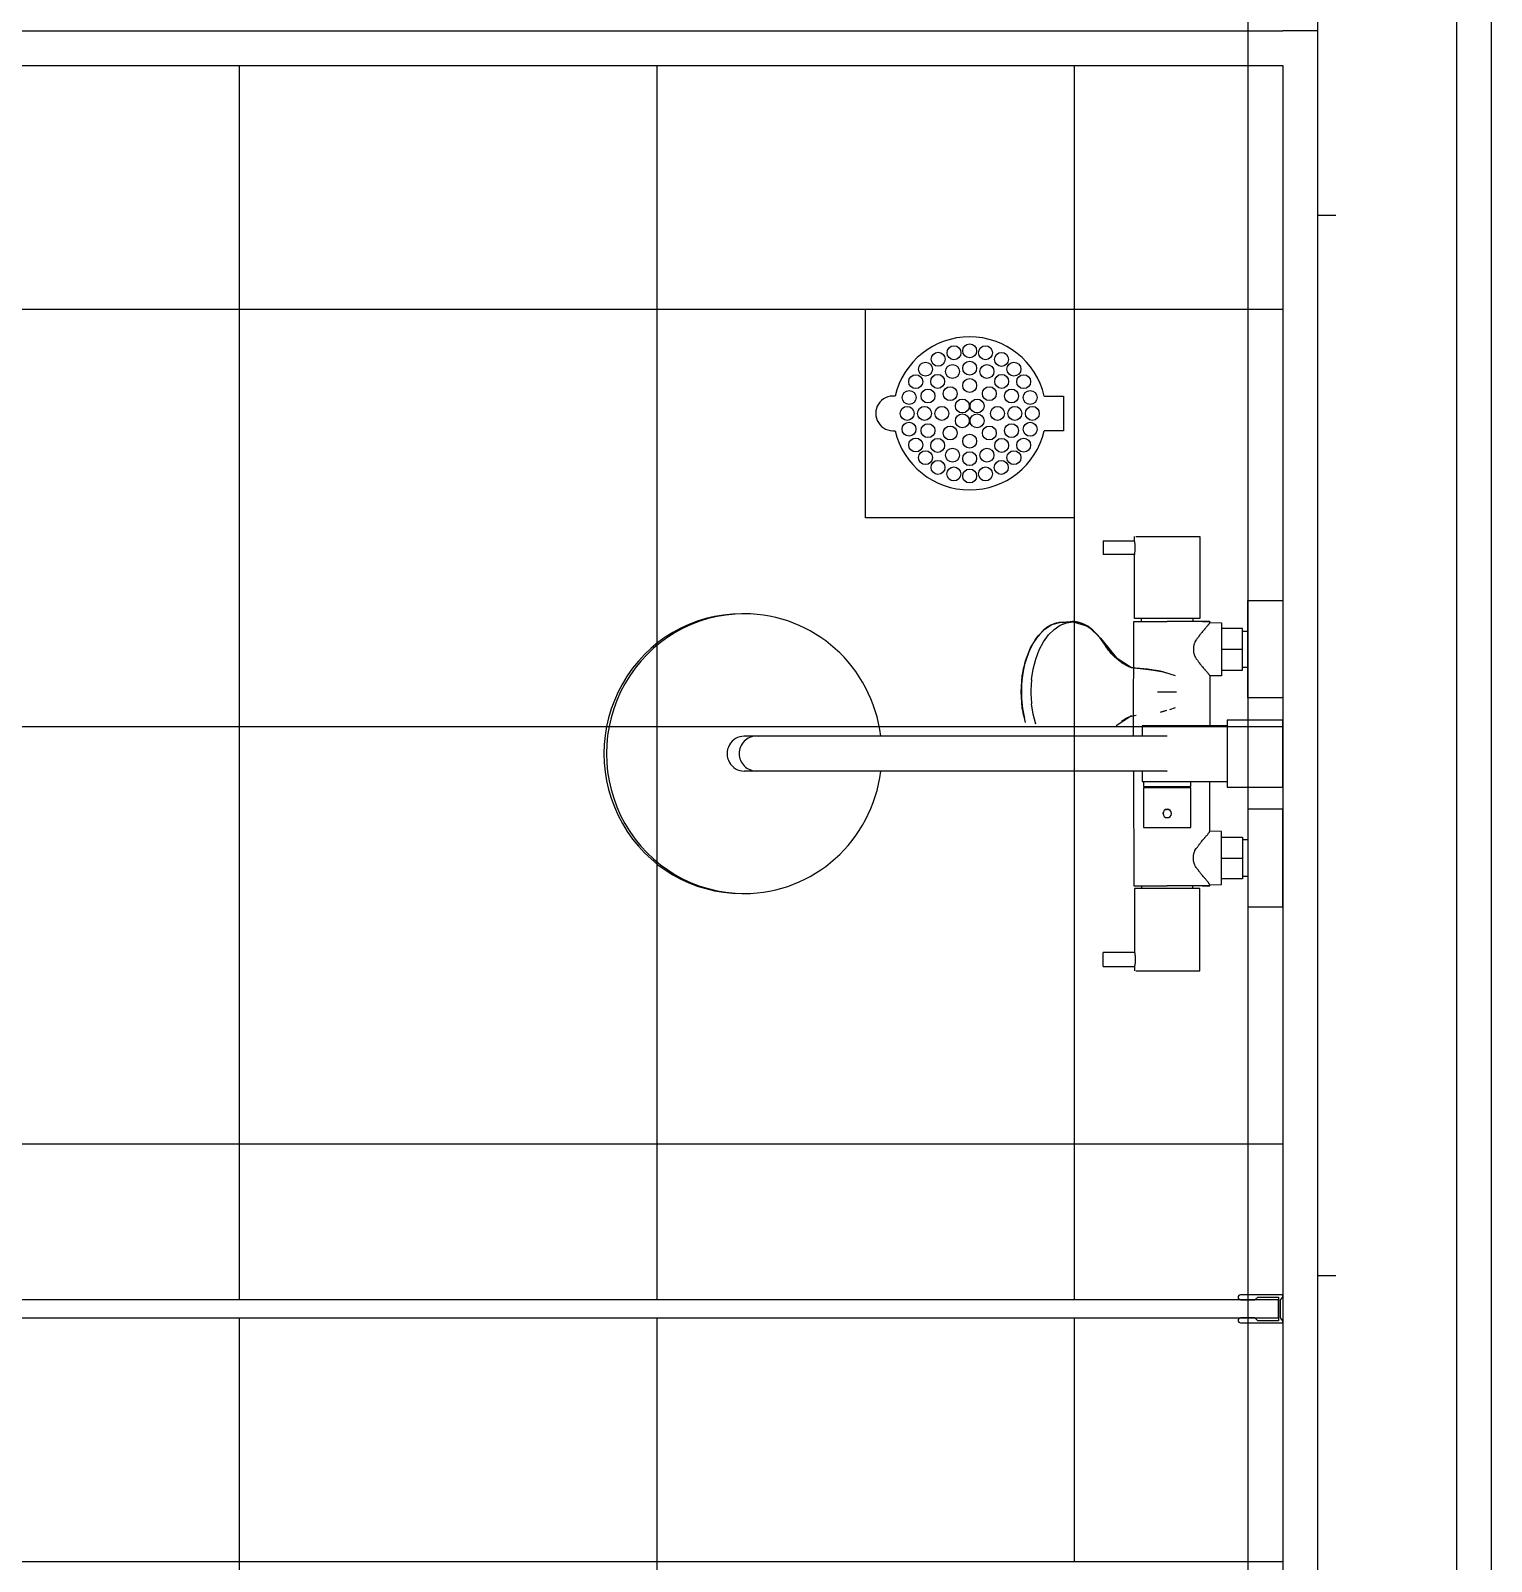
# Model space of a CAD drawing. Header units: millimetres. Extents: x -145636 to 131102, y -135903 to -7470.
# Drawn here: x 26745 to 27795, y -19423 to -18323 of the extents above; entities that cross this region are included whole.
import ezdxf

# ---------------------------------------------------------------- set-up
doc = ezdxf.new("R2010")
doc.units = ezdxf.units.MM
doc.layers.add('M_ARCHI', color=8, linetype='Continuous')

# ---------------------------------------------------------------- blocks, each defined once
blk = doc.blocks.new('RF Archi 21.10.2024')
at = {"layer": 'M_ARCHI', "color": 8}
for p, q in [((-138786, -25375.2), (-138786, -138101)), ((-138636, -33978.5), (-138636, -41228.5)), ((-138636, -33978.5), (-138636, -41228.5)), ((-138611, -41228.5), (-138611, -33978.5)), ((-138736, -34628.5), (-138736, -34728.5)), ((-138736, -34628.5), (-138736, -34728.5)), ((-140711, -34728.5), (-138761, -34728.5)), ((-138736, -34728.5), (-138761, -34728.5)), ((-138736, -34728.5), (-138736, -38053.5)), ((-140711, -34753.5), (-138761, -34753.5)), ((-138761, -34753.5), (-138761, -38053.5)), ((-139061, -35078.5), (-139061, -34928.5)), ((-139061, -34928.5), (-138911, -34928.5)), ((-139061, -35078.5), (-139061, -34928.5)), ((-139061, -34928.5), (-138911, -34928.5)), ((-138911, -34928.5), (-138911, -35078.5)), ((-138911, -34928.5), (-138911, -35078.5)), ((-138932.4, -34991), (-138918.5, -34991)), ((-138918.5, -34991), (-138918.5, -35016)), ((-138918.5, -35016), (-138932.4, -35016)), ((-138911, -35078.5), (-139061, -35078.5)), ((-138911, -35078.5), (-139061, -35078.5)), ((-138890, -35095), (-138890, -35105)), ((-138890, -35095.1), (-138890, -35095)), ((-138890, -35095), (-138890, -35095.1)), ((-138890, -35095.1), (-138890, -35095)), ((-138890, -35095), (-138867.5, -35095)), ((-138867.5, -35095), (-138867.5, -35092)), ((-138866.7, -35092), (-138844, -35092)), ((-138844, -35092), (-138820.5, -35092)), ((-138820.5, -35092), (-138820.5, -35151)), ((-138890, -35105), (-138890, -35104.8)), ((-138890, -35104.8), (-138890, -35105)), ((-138890, -35105), (-138890, -35104.8)), ((-138867.5, -35105), (-138890, -35105)), ((-138867.5, -35151), (-138867.5, -35105)), ((-138786, -35208), (-138786, -35138)), ((-138786, -35138), (-138761, -35138)), ((-138761, -35138), (-138761, -35208)), ((-139148.1, -35147.5), (-139149.9, -35147.5)), ((-138932.4, -35158.8), (-138926.9, -35155.3)), ((-138926.9, -35155.3), (-138920.6, -35153.6)), ((-138925.3, -35158.7), (-138920.9, -35155.7)), ((-138920.9, -35155.7), (-138916.4, -35153.9)), ((-138920.6, -35153.6), (-138920.3, -35153.5)), ((-138920.3, -35153.5), (-138912.8, -35153)), ((-138918.7, -35153.5), (-138917.4, -35153.4)), ((-138917.4, -35153.4), (-138916.1, -35153.2)), ((-138916.4, -35153.9), (-138911.7, -35153.3)), ((-138916.1, -35153.2), (-138914.8, -35153.2)), ((-138914.8, -35153.2), (-138913.5, -35153.1)), ((-138913.5, -35153.1), (-138912.2, -35153)), ((-138912.2, -35153), (-138907.9, -35153.5)), ((-138911.7, -35153.3), (-138900.7, -35156.7)), ((-138907.9, -35153.5), (-138903.8, -35154.9)), ((-138903.8, -35154.9), (-138898, -35158.7)), ((-138868.3, -35235.5), (-138868, -35153)), ((-138868, -35153), (-138844, -35153)), ((-138844, -35151), (-138867.5, -35151)), ((-138862.5, -35153), (-138862.5, -35151)), ((-138820.5, -35151), (-138844, -35151)), ((-138825.5, -35151), (-138825.5, -35153)), ((-138813.5, -35153), (-138813.5, -35153.8)), ((-138813.5, -35153.8), (-138805, -35154)), ((-138805, -35154), (-138805, -35192)), ((-138942.3, -35171.9), (-138937.6, -35164.3)), ((-138938.9, -35166.2), (-138936.7, -35163.4)), ((-138937.6, -35164.3), (-138932.4, -35158.8)), ((-138936.7, -35163.4), (-138932.9, -35159.4)), ((-138932.9, -35167.7), (-138929.3, -35162.7)), ((-138929.3, -35162.7), (-138925.3, -35158.7)), ((-138900.7, -35156.7), (-138891.9, -35165)), ((-138898, -35158.7), (-138891.9, -35165)), ((-138891.9, -35165), (-138890.8, -35166.5)), ((-138891.9, -35165), (-138886, -35172.7)), ((-138890.8, -35166.5), (-138880.8, -35179)), ((-138790, -35158), (-138805, -35158)), ((-138790, -35173), (-138790, -35158)), ((-138790, -35160), (-138786, -35160)), ((-138946.2, -35182.3), (-138943.3, -35174.3)), ((-138945.9, -35181.2), (-138942.3, -35171.9)), ((-138943.3, -35174.3), (-138941.2, -35170)), ((-138938.5, -35180.1), (-138936, -35173.5)), ((-138936, -35173.5), (-138932.9, -35167.7)), ((-138886, -35172.7), (-138884.6, -35174.5)), ((-138884.6, -35174.5), (-138882.8, -35176.7)), ((-138882.8, -35176.7), (-138881.3, -35178.3)), ((-138805, -35173), (-138790, -35173)), ((-138790, -35188), (-138790, -35173)), ((-138949.1, -35203.5), (-138947.6, -35188.1)), ((-138948.3, -35192), (-138945.9, -35181.2)), ((-138947.6, -35188.1), (-138946.9, -35185.1)), ((-138941.5, -35194.8), (-138940.3, -35187.2)), ((-138940.3, -35187.2), (-138938.5, -35180.1)), ((-138881.3, -35178.3), (-138877.6, -35181.7)), ((-138880.8, -35179), (-138869.6, -35186.1)), ((-138877.6, -35181.7), (-138876.8, -35182.3)), ((-138876.8, -35182.3), (-138875.4, -35183.3)), ((-138875.4, -35183.3), (-138871.6, -35185.3)), ((-138871.6, -35185.3), (-138867.7, -35186.4)), ((-138869.6, -35186.1), (-138861.3, -35187.1)), ((-138867.7, -35186.4), (-138858.2, -35187.4)), ((-138861.3, -35187.1), (-138855.5, -35187.7)), ((-138858.2, -35187.4), (-138846.8, -35189.2)), ((-138855.5, -35187.7), (-138851.3, -35188.3)), ((-138851.3, -35188.3), (-138848.2, -35188.9)), ((-138848.2, -35188.9), (-138846, -35189.4)), ((-138805, -35188), (-138790, -35188)), ((-138786, -35186), (-138790, -35186)), ((-138949.1, -35203.5), (-138948.3, -35192)), ((-138846.8, -35189.2), (-138838.4, -35191.9)), ((-138846, -35189.4), (-138844.6, -35189.9)), ((-138805, -35192), (-138813.5, -35192.2)), ((-138813.5, -35192.2), (-138813.5, -35228.1)), ((-138947.6, -35218.8), (-138949.1, -35203.5)), ((-138948.3, -35215), (-138949.1, -35203.5)), ((-138850.9, -35203.5), (-138850.8, -35203.5)), ((-138850.8, -35203.5), (-138842.2, -35203.5)), ((-138842.2, -35203.5), (-138837.4, -35203.5)), ((-138761, -35208), (-138786, -35208)), ((-138945.9, -35225.7), (-138948.3, -35215)), ((-138946.9, -35221.9), (-138947.6, -35218.8)), ((-138940.3, -35219.7), (-138941.5, -35212.2)), ((-138938.5, -35226.8), (-138940.3, -35219.7)), ((-138869.6, -35220.9), (-138880.8, -35227.9)), ((-138873.6, -35222.6), (-138870.8, -35221.3)), ((-138870.8, -35221.3), (-138866.4, -35220.3)), ((-138846, -35217.5), (-138848.2, -35218.1)), ((-138844.6, -35217), (-138846, -35217.5)), ((-138838.4, -35215), (-138842.4, -35216.5)), ((-138876.8, -35224.6), (-138873.6, -35222.6)), ((-138801, -35228), (-138862, -35228)), ((-138862, -35228), (-138862, -35235.4)), ((-138801, -35224), (-138801, -35272)), ((-138761, -35224), (-138801, -35224)), ((-138761, -35272), (-138761, -35224)), ((-139139.4, -35235.5), (-139148.1, -35235.5)), ((-139138.8, -35235.5), (-139139.4, -35235.5)), ((-139139.4, -35235.5), (-139139.4, -35235.5)), ((-139138.2, -35235.5), (-139138.8, -35235.5)), ((-139137.5, -35235.5), (-139138.2, -35235.5)), ((-139136.7, -35235.5), (-139137.5, -35235.5)), ((-139135.9, -35235.5), (-139136.7, -35235.5)), ((-139134.9, -35235.5), (-139135.9, -35235.5)), ((-139133.9, -35235.5), (-139134.9, -35235.5)), ((-139132.9, -35235.5), (-139133.9, -35235.5)), ((-139131.7, -35235.5), (-139132.9, -35235.5)), ((-139130.5, -35235.5), (-139131.7, -35235.5)), ((-139129.3, -35235.5), (-139130.5, -35235.5)), ((-139127.9, -35235.5), (-139129.3, -35235.5)), ((-139126.6, -35235.5), (-139127.9, -35235.5)), ((-139125.1, -35235.5), (-139126.6, -35235.5)), ((-139123.6, -35235.5), (-139125.1, -35235.5)), ((-139122, -35235.5), (-139123.6, -35235.5)), ((-139120.4, -35235.5), (-139122, -35235.5)), ((-139118.8, -35235.5), (-139120.4, -35235.5)), ((-139117.1, -35235.5), (-139118.8, -35235.5)), ((-139115.3, -35235.5), (-139117.1, -35235.5)), ((-139113.5, -35235.5), (-139115.3, -35235.5)), ((-139111.7, -35235.5), (-139113.5, -35235.5)), ((-139109.8, -35235.5), (-139111.7, -35235.5)), ((-139108, -35235.5), (-139109.8, -35235.5)), ((-139106, -35235.5), (-139108, -35235.5)), ((-139104.1, -35235.5), (-139106, -35235.5)), ((-139102.1, -35235.5), (-139104.1, -35235.5)), ((-139100.1, -35235.5), (-139102.1, -35235.5)), ((-139098.1, -35235.5), (-139100.1, -35235.5)), ((-139096.1, -35235.5), (-139098.1, -35235.5)), ((-139094.1, -35235.5), (-139096.1, -35235.5)), ((-139092, -35235.5), (-139094.1, -35235.5)), ((-139090, -35235.5), (-139092, -35235.5)), ((-138894, -35235.5), (-139090, -35235.5)), ((-138893.5, -35235.5), (-138894, -35235.5)), ((-138891.5, -35235.5), (-138893.5, -35235.5)), ((-138889.5, -35235.5), (-138891.5, -35235.5)), ((-138887.5, -35235.5), (-138889.5, -35235.5)), ((-138885.5, -35235.5), (-138887.5, -35235.5)), ((-138883.5, -35235.5), (-138885.5, -35235.5)), ((-138881.6, -35235.5), (-138883.5, -35235.5)), ((-138879.7, -35235.5), (-138881.6, -35235.5)), ((-138877.8, -35235.5), (-138879.7, -35235.5)), ((-138875.9, -35235.5), (-138877.8, -35235.5)), ((-138874, -35235.5), (-138875.9, -35235.5)), ((-138872.2, -35235.5), (-138874, -35235.5)), ((-138870.4, -35235.5), (-138872.2, -35235.5)), ((-138868.7, -35235.5), (-138870.4, -35235.5)), ((-138867, -35235.5), (-138868.7, -35235.5)), ((-138865.3, -35235.5), (-138867, -35235.5)), ((-138863.7, -35235.5), (-138865.3, -35235.5)), ((-138862.1, -35235.5), (-138863.7, -35235.5)), ((-138860.6, -35235.5), (-138862.1, -35235.5)), ((-138859.2, -35235.5), (-138860.6, -35235.5)), ((-138857.8, -35235.5), (-138859.2, -35235.5)), ((-138856.4, -35235.5), (-138857.8, -35235.5)), ((-138855.1, -35235.5), (-138856.4, -35235.5)), ((-138853.9, -35235.5), (-138855.1, -35235.5)), ((-138852.7, -35235.5), (-138853.9, -35235.5)), ((-138851.6, -35235.5), (-138852.7, -35235.5)), ((-138850.6, -35235.5), (-138851.6, -35235.5)), ((-138849.7, -35235.5), (-138850.6, -35235.5)), ((-138848.8, -35235.5), (-138849.7, -35235.5)), ((-138848, -35235.5), (-138848.8, -35235.5)), ((-138847.2, -35235.5), (-138848, -35235.5)), ((-138846.5, -35235.5), (-138847.2, -35235.5)), ((-138846, -35235.5), (-138846.5, -35235.5)), ((-138845.4, -35235.5), (-138846, -35235.5)), ((-138845, -35235.5), (-138845.4, -35235.5)), ((-138844.6, -35235.5), (-138845, -35235.5)), ((-138844.4, -35235.5), (-138844.6, -35235.5)), ((-138844.2, -35235.5), (-138844.4, -35235.5)), ((-138844, -35235.5), (-138844.2, -35235.5)), ((-138844, -35235.5), (-138844, -35235.5)), ((-139139.4, -35260.5), (-139148.1, -35260.5)), ((-139138.9, -35260.5), (-139139.4, -35260.5)), ((-139138.3, -35260.5), (-139138.9, -35260.5)), ((-139137.6, -35260.5), (-139138.3, -35260.5)), ((-139136.8, -35260.5), (-139137.6, -35260.5)), ((-139136, -35260.5), (-139136.8, -35260.5)), ((-139135.1, -35260.5), (-139136, -35260.5)), ((-139134.1, -35260.5), (-139135.1, -35260.5)), ((-139133.1, -35260.5), (-139134.1, -35260.5)), ((-139131.9, -35260.5), (-139133.1, -35260.5)), ((-139130.7, -35260.5), (-139131.9, -35260.5)), ((-139129.5, -35260.5), (-139130.7, -35260.5)), ((-139128.2, -35260.5), (-139129.5, -35260.5)), ((-139126.8, -35260.5), (-139128.2, -35260.5)), ((-139125.3, -35260.5), (-139126.8, -35260.5)), ((-139123.8, -35260.5), (-139125.3, -35260.5)), ((-139122.3, -35260.5), (-139123.8, -35260.5)), ((-139120.7, -35260.5), (-139122.3, -35260.5)), ((-139119, -35260.5), (-139120.7, -35260.5)), ((-139117.3, -35260.5), (-139119, -35260.5)), ((-139115.6, -35260.5), (-139117.3, -35260.5)), ((-139113.8, -35260.5), (-139115.6, -35260.5)), ((-139112, -35260.5), (-139113.8, -35260.5)), ((-139110.1, -35260.5), (-139112, -35260.5)), ((-139108.3, -35260.5), (-139110.1, -35260.5)), ((-139106.3, -35260.5), (-139108.3, -35260.5)), ((-139104.4, -35260.5), (-139106.3, -35260.5)), ((-139102.4, -35260.5), (-139104.4, -35260.5)), ((-139100.4, -35260.5), (-139102.4, -35260.5)), ((-139098.4, -35260.5), (-139100.4, -35260.5)), ((-139096.4, -35260.5), (-139098.4, -35260.5)), ((-139094.4, -35260.5), (-139096.4, -35260.5)), ((-139092.4, -35260.5), (-139094.4, -35260.5)), ((-139090.3, -35260.5), (-139092.4, -35260.5)), ((-139090, -35260.5), (-139090.3, -35260.5)), ((-138894, -35260.5), (-139090, -35260.5)), ((-138892, -35260.5), (-138894, -35260.5)), ((-138890, -35260.5), (-138892, -35260.5)), ((-138888, -35260.5), (-138890, -35260.5)), ((-138886, -35260.5), (-138888, -35260.5)), ((-138884.1, -35260.5), (-138886, -35260.5)), ((-138882.1, -35260.5), (-138884.1, -35260.5)), ((-138880.2, -35260.5), (-138882.1, -35260.5)), ((-138878.3, -35260.5), (-138880.2, -35260.5)), ((-138876.4, -35260.5), (-138878.3, -35260.5)), ((-138874.5, -35260.5), (-138876.4, -35260.5)), ((-138872.7, -35260.5), (-138874.5, -35260.5)), ((-138870.9, -35260.5), (-138872.7, -35260.5)), ((-138869.2, -35260.5), (-138870.9, -35260.5)), ((-138867.4, -35260.5), (-138869.2, -35260.5)), ((-138868.3, -35260.5), (-138868, -35343)), ((-138865.8, -35260.5), (-138867.4, -35260.5)), ((-138864.1, -35260.5), (-138865.8, -35260.5)), ((-138862.6, -35260.5), (-138864.1, -35260.5)), ((-138861, -35260.5), (-138862.6, -35260.5)), ((-138862, -35260.6), (-138862, -35268)), ((-138859.6, -35260.5), (-138861, -35260.5)), ((-138858.1, -35260.5), (-138859.6, -35260.5)), ((-138856.8, -35260.5), (-138858.1, -35260.5)), ((-138855.5, -35260.5), (-138856.8, -35260.5)), ((-138854.2, -35260.5), (-138855.5, -35260.5)), ((-138853, -35260.5), (-138854.2, -35260.5)), ((-138851.9, -35260.5), (-138853, -35260.5)), ((-138850.9, -35260.5), (-138851.9, -35260.5)), ((-138849.9, -35260.5), (-138850.9, -35260.5)), ((-138849, -35260.5), (-138849.9, -35260.5)), ((-138848.2, -35260.5), (-138849, -35260.5)), ((-138847.4, -35260.5), (-138848.2, -35260.5)), ((-138846.7, -35260.5), (-138847.4, -35260.5)), ((-138846.1, -35260.5), (-138846.7, -35260.5)), ((-138845.6, -35260.5), (-138846.1, -35260.5)), ((-138845.1, -35260.5), (-138845.6, -35260.5)), ((-138844.7, -35260.5), (-138845.1, -35260.5)), ((-138844.4, -35260.5), (-138844.7, -35260.5)), ((-138844.4, -35260.5), (-138844.2, -35260.5)), ((-138844.2, -35260.5), (-138844.4, -35260.5)), ((-138844.2, -35260.5), (-138844.1, -35260.5)), ((-138844.1, -35260.5), (-138844.2, -35260.5)), ((-138844.1, -35260.5), (-138844, -35260.5)), ((-138844, -35260.5), (-138844.1, -35260.5)), ((-138862, -35268), (-138801, -35268)), ((-138861, -35268), (-138861, -35271.5)), ((-138861, -35271.5), (-138844, -35271.5)), ((-138844, -35272.5), (-138861, -35272.5)), ((-138861, -35272.5), (-138861, -35301)), ((-138859, -35271.5), (-138859, -35272.5)), ((-138844, -35271.5), (-138827, -35271.5)), ((-138827, -35272.5), (-138844, -35272.5)), ((-138829, -35272.5), (-138829, -35271.5)), ((-138827, -35271.5), (-138827, -35268)), ((-138827, -35301), (-138827, -35272.5)), ((-138813.5, -35303.8), (-138813.5, -35267.8)), ((-138801, -35272), (-138761, -35272)), ((-138786, -35288), (-138786, -35358)), ((-138761, -35288), (-138786, -35288)), ((-138761, -35358), (-138761, -35288)), ((-138861, -35301), (-138844, -35301)), ((-138844, -35301), (-138827, -35301)), ((-138805, -35304), (-138813.5, -35303.8)), ((-138805, -35342), (-138805, -35304)), ((-138805, -35308), (-138790, -35308)), ((-138790, -35308), (-138790, -35323)), ((-138786, -35310), (-138790, -35310)), ((-138805, -35323), (-138790, -35323)), ((-138790, -35323), (-138790, -35338)), ((-138868, -35343), (-138844, -35343)), ((-138862.5, -35343), (-138862.5, -35345)), ((-138825.5, -35345), (-138825.5, -35343)), ((-138813.5, -35342.2), (-138805, -35342)), ((-138813.5, -35343), (-138813.5, -35342.2)), ((-138790, -35338), (-138805, -35338)), ((-138790, -35336), (-138786, -35336)), ((-139149.9, -35348.5), (-139148.1, -35348.5)), ((-138844, -35345), (-138867.5, -35345)), ((-138867.5, -35345), (-138867.5, -35391)), ((-138820.5, -35345), (-138844, -35345)), ((-138820.5, -35404), (-138820.5, -35345)), ((-138786, -35358), (-138761, -35358)), ((-138890, -35401), (-138890, -35391)), ((-138890, -35391), (-138890, -35391.1)), ((-138890, -35391.1), (-138890, -35391)), ((-138867.5, -35391), (-138890, -35391)), ((-138890, -35391), (-138890, -35391.1)), ((-138890, -35400.8), (-138890, -35401)), ((-138890, -35401), (-138890, -35400.8)), ((-138890, -35400.8), (-138890, -35401)), ((-138890, -35401), (-138867.5, -35401)), ((-138867.5, -35401), (-138867.5, -35404)), ((-138866.7, -35404), (-138844, -35404)), ((-138844, -35404), (-138820.5, -35404)), ((-138761, -35637), (-138791.3, -35637)), ((-138781, -35640.5), (-138779, -35638.5)), ((-138779, -35638.5), (-138764, -35638.5)), ((-138764, -35638.5), (-138764, -35655.5)), ((-138762.5, -35640.5), (-138761, -35638.5)), ((-138761, -35638.5), (-138761, -35637)), ((-138764, -35640.5), (-140545, -35640.5)), ((-138791.3, -35640.5), (-138781, -35640.5)), ((-138764, -35653.5), (-138764, -35640.5)), ((-138762.5, -35653.5), (-138762.5, -35640.5)), ((-140545, -35653.5), (-138764, -35653.5)), ((-138781, -35653.5), (-138791.3, -35653.5)), ((-138791.3, -35657), (-138761, -35657)), ((-138779, -35655.5), (-138781, -35653.5)), ((-138764, -35655.5), (-138779, -35655.5)), ((-138761, -35655.5), (-138762.5, -35653.5)), ((-138761, -35657), (-138761, -35655.5))]:
    blk.add_line(p, q, dxfattribs=at)
at = {"layer": 'M_ARCHI', "color": 8, "linetype": 'Continuous'}
for p, q in [((-139511, -34753.5), (-139511, -35640.5)), ((-139211, -34753.5), (-139211, -35640.5)), ((-138911, -34753.5), (-138911, -34928.5)), ((-138736, -34861.1), (-138722.8, -34861.1)), ((-142311, -34928.5), (-138761, -34928.5)), ((-138911, -35078.5), (-138911, -35640.5)), ((-142311, -35228.5), (-138761, -35228.5)), ((-142311, -35528.5), (-138761, -35528.5)), ((-138736, -35623.1), (-138722.8, -35623.1)), ((-139511, -35653.5), (-139511, -36540.5)), ((-139211, -35653.5), (-139211, -36540.5)), ((-138911, -35653.5), (-138911, -35828.5)), ((-142311, -35828.5), (-138761, -35828.5))]:
    blk.add_line(p, q, dxfattribs=at)
at = {"layer": 'M_ARCHI', "color": 8}
for centre in [(-138997.3, -34959.9), (-138986, -34958.5), (-138974.6, -34959.9), (-139017.8, -34971.7), (-139008.7, -34964.6), (-138998.4, -34973.4), (-138986, -34971), (-138973.6, -34973.4), (-138963.2, -34964.7), (-138954.2, -34971.7), (-139024.8, -34980.7), (-139009, -34980.5), (-138986, -34983.5), (-138963, -34980.5), (-138947.2, -34980.7), (-139029.5, -34992.1), (-139016, -34991), (-139000.1, -34989.3), (-138971.9, -34989.3), (-138956, -34991), (-138942.5, -34992.1), (-139031, -35003.5), (-139018.5, -35003.5), (-139006, -35003.5), (-138991.3, -34998.2), (-138980.7, -34998.2), (-138966, -35003.5), (-138953.5, -35003.5), (-138941, -35003.5), (-139029.6, -35014.8), (-139016, -35015.9), (-139000.1, -35017.6), (-138991.3, -35008.8), (-138980.7, -35008.8), (-138971.9, -35017.6), (-138956, -35015.9), (-138942.5, -35014.9), (-139024.8, -35026.2), (-139009, -35026.5), (-138986, -35023.5), (-138963, -35026.5), (-138947.2, -35026.3), (-139017.8, -35035.3), (-138998.4, -35033.5), (-138986, -35036), (-138973.6, -35033.5), (-138954.2, -35035.3), (-139008.8, -35042.3), (-138997.4, -35047), (-138986, -35048.5), (-138974.7, -35047), (-138963.3, -35042.3)]:
    blk.add_circle(centre, 5, dxfattribs=at)
for centre, radius, start, end in [((-138986, -35003.5), 55, 13.1366, 166.95), ((-139041, -35003.5), 12.5, 83.475, 276.525), ((-138986, -35003.5), 55, 193.05, 346.8634), ((-138844, -35291), 3, 90, 270), ((-138844, -35291), 3, 270, 90), ((-138791.3, -35638.7), 1.75, 90, 180), ((-138791.3, -35638.7), 1.75, 180, 270), ((-138791.3, -35655.2), 1.75, 90, 180), ((-138791.3, -35655.2), 1.75, 180, 270)]:
    blk.add_arc(centre, radius, start, end, dxfattribs=at)
for centre, major_axis, ratio, start_param, end_param in [((-139149.9, -35248), (0, 100.5), 0.984808, 0, 3.141593), ((-139148.1, -35248), (0, 100.5), 0.984808, 0, 3.141593), ((-139148.1, -35248), (0, 100.5), 0.984808, 4.838199, 6.283185), ((-138918.7, -35203.5), (0, 50), 0.603332, 0, 1.570796), ((-138918.7, -35203.5), (0, 50), 0.603332, 1.570796, 1.963495), ((-139148.1, -35248), (0, 12.5), 0.984808, 0, 3.141593), ((-139148.1, -35248), (0, 12.5), 0.984808, 6.132198, 6.283185), ((-139148.1, -35248), (0, 12.5), 0.984808, 3.141593, 3.29258), ((-139148.1, -35248), (0, 100.5), 0.984808, 3.141593, 4.586579)]:
    blk.add_ellipse(centre, major_axis=major_axis, ratio=ratio, start_param=start_param, end_param=end_param, dxfattribs=at)
for points, knots in [([(-138867.5, -35105), (-138867.5, -35105), (-138867.5, -35104.9), (-138867.4, -35104.7), (-138867.4, -35104.3), (-138867.3, -35103.8), (-138867.2, -35103.2), (-138867.1, -35102.5), (-138867, -35101.7), (-138867, -35100.8), (-138867, -35099.9), (-138867, -35099.2), (-138867, -35098.5), (-138867.1, -35097.6), (-138867.2, -35096.7), (-138867.3, -35096), (-138867.5, -35095.2), (-138867.5, -35095), (-138867.5, -35095)], [0, 0, 0, 0, 0.055556, 0.111111, 0.166667, 0.222222, 0.277778, 0.333333, 0.388889, 0.444444, 0.513889, 0.548611, 0.583333, 0.652778, 0.722222, 0.791667, 0.861111, 1, 1, 1, 1]), ([(-138919.2, -35153.9), (-138919.2, -35153.8), (-138919.1, -35153.7), (-138918.8, -35153.4), (-138918.7, -35153.5), (-138918.7, -35153.5)], [-1, -1, -1, -1, -0.875, -0.625, 0, 0, 0, 0]), ([(-138912.2, -35153), (-138912.1, -35153), (-138912, -35153.1), (-138911.8, -35153.3), (-138911.7, -35153.3), (-138911.7, -35153.3)], [-0.9879218, -0.9879218, -0.9879218, -0.9879218, -0.75, -0.5, 0, 0, 0, 0]), ([(-138845.3, -35189.9), (-138845.6, -35189.8), (-138846.6, -35189.4), (-138848.8, -35188.8), (-138851.8, -35188.3), (-138855.3, -35187.8), (-138858.8, -35187.3), (-138861.4, -35187.1), (-138863.8, -35186.9), (-138865.7, -35186.7), (-138867.9, -35186.5), (-138869.8, -35186.2), (-138871.5, -35185.6), (-138872.9, -35185), (-138874.2, -35184.2), (-138876.1, -35183.1), (-138878.6, -35181.3), (-138881.6, -35178.9), (-138884.3, -35176), (-138886.8, -35172.9), (-138889.1, -35169.4), (-138891.3, -35166.1), (-138893.7, -35163.1), (-138897, -35159.6), (-138901.1, -35156.2), (-138906.6, -35153.6), (-138910.3, -35153), (-138912.2, -35153)], [0, 0, 0, 0, 0.1, 0.2, 0.3, 0.4, 0.45, 0.5, 0.525, 0.55, 0.575, 0.6, 0.6125, 0.625, 0.6375, 0.65, 0.675, 0.7, 0.725, 0.75, 0.775, 0.8, 0.825, 0.85, 0.9, 0.95, 1, 1, 1, 1]), ([(-138813.5, -35153), (-138813.5, -35153), (-138815.9, -35153), (-138819.7, -35153), (-138826.6, -35153), (-138837.9, -35153), (-138844, -35153)], [0, 0, 0, 0, 0.01974667, 0.04180364, 0.07040511, 0.09897424, 0.09897424, 0.09897424, 0.09897424]), ([(-138813.5, -35153.8), (-138813.5, -35153.8), (-138813.5, -35154), (-138813.9, -35154.5), (-138814.1, -35154.9), (-138814.3, -35155.2), (-138814.6, -35155.5), (-138815, -35156), (-138815.6, -35156.7), (-138816.2, -35157.5), (-138816.7, -35158), (-138817, -35158.4), (-138817.2, -35158.6), (-138817.4, -35158.9), (-138817.7, -35159.3), (-138818.3, -35159.9), (-138819, -35160.7), (-138819.6, -35161.5), (-138820.2, -35162.1), (-138820.6, -35162.6), (-138820.9, -35163), (-138821, -35163.2), (-138821.1, -35163.4), (-138821.2, -35163.6), (-138821.4, -35163.8), (-138821.7, -35164.2), (-138822.1, -35164.8), (-138822.7, -35165.5), (-138823.4, -35166.5), (-138824, -35167.5), (-138824.4, -35168.4), (-138824.6, -35168.9), (-138824.7, -35169.4), (-138824.8, -35169.8), (-138825, -35170.4), (-138825.1, -35171.4), (-138825.2, -35173), (-138825.1, -35174.5), (-138825, -35175.6), (-138824.8, -35176.2), (-138824.7, -35176.6), (-138824.6, -35177), (-138824.4, -35177.6), (-138824, -35178.5), (-138823.3, -35179.5), (-138822.6, -35180.5), (-138822.1, -35181.2), (-138821.7, -35181.8), (-138821.4, -35182.2), (-138821.2, -35182.4), (-138821.1, -35182.6), (-138821, -35182.7), (-138820.8, -35183), (-138820.5, -35183.4), (-138820.1, -35183.9), (-138819.6, -35184.5), (-138818.9, -35185.3), (-138818.3, -35186.1), (-138817.7, -35186.7), (-138817.4, -35187.1), (-138817.2, -35187.3), (-138817, -35187.6), (-138816.7, -35187.9), (-138816.2, -35188.5), (-138815.5, -35189.3), (-138814.9, -35190), (-138814.5, -35190.5), (-138814.3, -35190.8), (-138814.1, -35191.1), (-138813.8, -35191.5), (-138813.5, -35192), (-138813.5, -35192.2), (-138813.5, -35192.2)], [-1, -1, -1, -1, -0.944444, -0.916667, -0.902778, -0.888889, -0.875, -0.861111, -0.833333, -0.805556, -0.791667, -0.784722, -0.777778, -0.770833, -0.763889, -0.75, -0.722222, -0.708333, -0.694444, -0.680556, -0.673611, -0.670139, -0.666667, -0.663194, -0.659722, -0.652778, -0.638889, -0.625, -0.611111, -0.583333, -0.569444, -0.5625, -0.555556, -0.548611, -0.541667, -0.527778, -0.5, -0.472222, -0.458333, -0.451389, -0.444444, -0.4375, -0.430556, -0.416667, -0.388889, -0.375, -0.361111, -0.347222, -0.340278, -0.336806, -0.333333, -0.329861, -0.326389, -0.319444, -0.305556, -0.291667, -0.277778, -0.25, -0.236111, -0.229167, -0.222222, -0.215278, -0.208333, -0.194444, -0.166667, -0.138889, -0.125, -0.111111, -0.097222, -0.083333, -0.055556, 0, 0, 0, 0]), ([(-138818.7, -35153), (-138817.6, -35153), (-138815.6, -35153), (-138813.5, -35153), (-138813.5, -35153)], [0.0618589, 0.0618589, 0.0618589, 0.0618589, 0.07922757, 0.09897424, 0.09897424, 0.09897424, 0.09897424]), ([(-138941.5, -35194.8), (-138941.7, -35196.5), (-138941.9, -35199.4), (-138942, -35202.3), (-138942, -35203.5)], [-1, -1, -1, -1, -0.4, 0, 0, 0, 0]), ([(-138942, -35203.5), (-138942, -35205.2), (-138941.9, -35208.1), (-138941.6, -35211), (-138941.5, -35212.2)], [-1, -1, -1, -1, -0.4, 0, 0, 0, 0]), ([(-138847, -35291.5), (-138847, -35291.3), (-138847, -35290.9), (-138847, -35290.6), (-138847, -35290.5), (-138847, -35290.4)], [0.4444444, 0.4444444, 0.4444444, 0.4444444, 0.5138889, 0.5486111, 0.5555556, 0.5555556, 0.5555556, 0.5555556]), ([(-138813.5, -35342.2), (-138813.5, -35342.2), (-138813.5, -35342), (-138813.9, -35341.5), (-138814.1, -35341.1), (-138814.3, -35340.8), (-138814.6, -35340.4), (-138815, -35339.9), (-138815.6, -35339.2), (-138816.2, -35338.5), (-138816.7, -35337.9), (-138817, -35337.6), (-138817.2, -35337.3), (-138817.4, -35337), (-138817.7, -35336.7), (-138818.3, -35336), (-138819, -35335.3), (-138819.6, -35334.5), (-138820.2, -35333.9), (-138820.6, -35333.3), (-138820.9, -35332.9), (-138821, -35332.7), (-138821.1, -35332.5), (-138821.2, -35332.4), (-138821.4, -35332.1), (-138821.7, -35331.7), (-138822.1, -35331.2), (-138822.7, -35330.5), (-138823.4, -35329.5), (-138824, -35328.5), (-138824.4, -35327.5), (-138824.6, -35327), (-138824.7, -35326.6), (-138824.8, -35326.2), (-138825, -35325.6), (-138825.1, -35324.5), (-138825.2, -35323), (-138825.1, -35321.4), (-138825, -35320.3), (-138824.8, -35319.8), (-138824.7, -35319.3), (-138824.6, -35318.9), (-138824.4, -35318.4), (-138824, -35317.4), (-138823.3, -35316.4), (-138822.6, -35315.5), (-138822.1, -35314.7), (-138821.7, -35314.2), (-138821.4, -35313.8), (-138821.2, -35313.5), (-138821.1, -35313.4), (-138821, -35313.2), (-138820.8, -35313), (-138820.5, -35312.6), (-138820.1, -35312.1), (-138819.6, -35311.4), (-138818.9, -35310.6), (-138818.3, -35309.9), (-138817.7, -35309.2), (-138817.4, -35308.9), (-138817.2, -35308.6), (-138817, -35308.4), (-138816.7, -35308), (-138816.2, -35307.4), (-138815.5, -35306.7), (-138814.9, -35306), (-138814.5, -35305.5), (-138814.3, -35305.1), (-138814.1, -35304.8), (-138813.8, -35304.5), (-138813.5, -35304), (-138813.5, -35303.8), (-138813.5, -35303.8)], [-1, -1, -1, -1, -0.944444, -0.916667, -0.902778, -0.888889, -0.875, -0.861111, -0.833333, -0.805556, -0.791667, -0.784722, -0.777778, -0.770833, -0.763889, -0.75, -0.722222, -0.708333, -0.694444, -0.680556, -0.673611, -0.670139, -0.666667, -0.663194, -0.659722, -0.652778, -0.638889, -0.625, -0.611111, -0.583333, -0.569444, -0.5625, -0.555556, -0.548611, -0.541667, -0.527778, -0.5, -0.472222, -0.458333, -0.451389, -0.444444, -0.4375, -0.430556, -0.416667, -0.388889, -0.375, -0.361111, -0.347222, -0.340278, -0.336806, -0.333333, -0.329861, -0.326389, -0.319444, -0.305556, -0.291667, -0.277778, -0.25, -0.236111, -0.229167, -0.222222, -0.215278, -0.208333, -0.194444, -0.166667, -0.138889, -0.125, -0.111111, -0.097222, -0.083333, -0.055556, 0, 0, 0, 0]), ([(-138813.5, -35343), (-138813.5, -35343), (-138815.9, -35343), (-138819.7, -35343), (-138826.6, -35343), (-138837.9, -35343), (-138844, -35343)], [0, 0, 0, 0, 0.01974667, 0.04180364, 0.07040511, 0.09897424, 0.09897424, 0.09897424, 0.09897424]), ([(-138818.7, -35343), (-138817.6, -35343), (-138815.6, -35343), (-138813.5, -35343), (-138813.5, -35343)], [0.0618589, 0.0618589, 0.0618589, 0.0618589, 0.07922757, 0.09897424, 0.09897424, 0.09897424, 0.09897424]), ([(-138867.5, -35391), (-138867.5, -35391), (-138867.5, -35391), (-138867.4, -35391.2), (-138867.4, -35391.6), (-138867.3, -35392.1), (-138867.2, -35392.7), (-138867.1, -35393.5), (-138867, -35394.3), (-138867, -35395.2), (-138867, -35396), (-138867, -35396.7), (-138867, -35397.4), (-138867.1, -35398.3), (-138867.2, -35399.2), (-138867.3, -35400), (-138867.5, -35400.7), (-138867.5, -35401), (-138867.5, -35401)], [0, 0, 0, 0, 0.055556, 0.111111, 0.166667, 0.222222, 0.277778, 0.333333, 0.388889, 0.444444, 0.513889, 0.548611, 0.583333, 0.652778, 0.722222, 0.791667, 0.861111, 1, 1, 1, 1])]:
    blk.add_open_spline(points, degree=3, knots=knots, dxfattribs=at)
for points in [[(-138813.6, -35153), (-138813.6, -35153), (-138813.5, -35153), (-138813.5, -35153)], [(-138813.5, -35153), (-138813.5, -35153), (-138813.6, -35153), (-138813.6, -35153)], [(-138948.9, -35203.5), (-138949, -35203.5), (-138949, -35203.5), (-138949, -35203.5)], [(-138948.9, -35203.5), (-138949, -35203.5), (-138949, -35203.5), (-138949, -35203.5)], [(-138948.9, -35203.5), (-138948.9, -35203.5), (-138948.9, -35203.5), (-138948.9, -35203.5)], [(-138948.9, -35203.5), (-138948.9, -35203.5), (-138948.9, -35203.5), (-138948.9, -35203.5)], [(-138848.9, -35218.1), (-138848, -35217.9), (-138846.6, -35217.5), (-138845.6, -35217.2), (-138845.3, -35217)], [(-139139.4, -35235.5), (-139141, -35235.5), (-139144.2, -35236.1), (-139148.3, -35238.9), (-139151, -35243.1), (-139152, -35248), (-139151, -35252.9), (-139148.3, -35257), (-139144.2, -35259.8), (-139141, -35260.5), (-139139.4, -35260.5)], [(-139137.8, -35235.6), (-139138.3, -35235.5), (-139138.9, -35235.5), (-139139.4, -35235.5)], [(-139139.4, -35260.5), (-139138.9, -35260.5), (-139138.3, -35260.4), (-139137.8, -35260.4)], [(-138845, -35288.2), (-138844.7, -35288), (-138844.4, -35288), (-138844, -35288)], [(-138844, -35288), (-138843.8, -35288), (-138843.5, -35288), (-138843.1, -35288.1), (-138843, -35288.2)], [(-138813.6, -35343), (-138813.6, -35343), (-138813.5, -35343), (-138813.5, -35343)], [(-138813.5, -35343), (-138813.5, -35343), (-138813.6, -35343), (-138813.6, -35343)]]:
    blk.add_open_spline(points, degree=3, dxfattribs=at)

msp = doc.modelspace()

# ---------------------------------------------------------------- block references
at = {"layer": 'M_ARCHI', "color": 8, "linetype": 'Continuous'}
msp.add_blockref('RF Archi 21.10.2024', (166405.7, 16405.4), dxfattribs=at)

doc.saveas('drawing.dxf')
